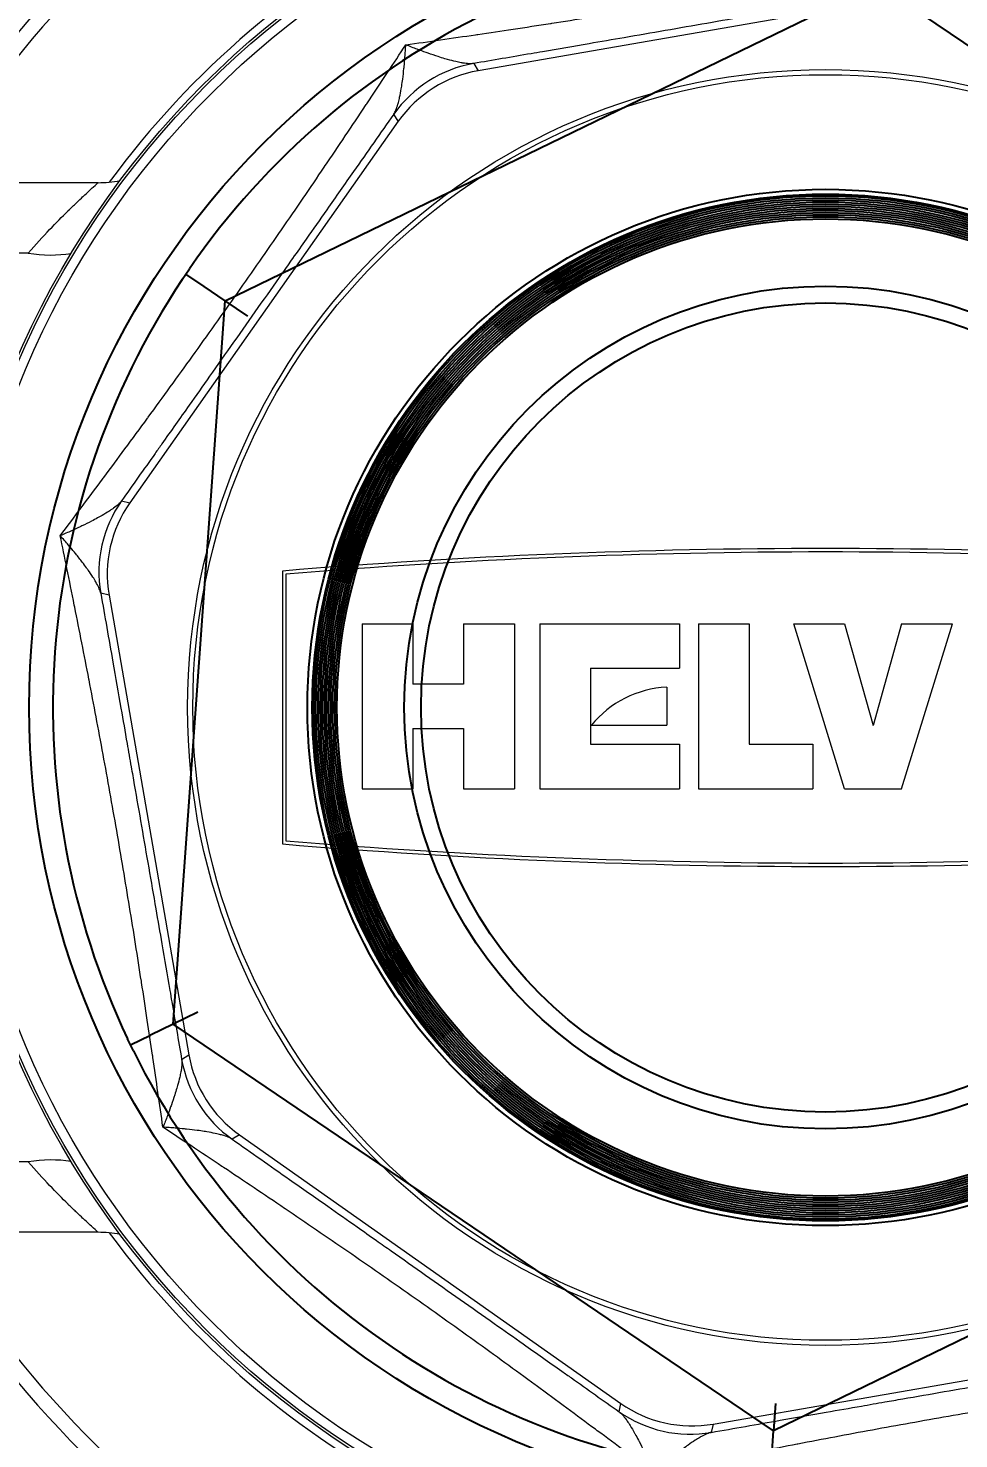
# Model space of a CAD drawing. Header units: millimetres. Extents: x 2.27 to 5, y 4.62 to 5.66.
# Drawn here: x 2.4197 to 2.4544, y 5.4416 to 5.4941 of the extents above; entities that cross this region are included whole.
import ezdxf

# ---------------------------------------------------------------- set-up
doc = ezdxf.new("R2010")
doc.units = ezdxf.units.MM
doc.linetypes.add('ACAD_ISO07W100', pattern=[3, 0, -3])
doc.styles.get("Standard").update_dxf_attribs({"font": 'arial.ttf'})
doc.dimstyles.new('cotas baños', dxfattribs={"dimtxt": 0.02, "dimasz": 0.015, "dimexe": 0.01, "dimexo": 0, "dimgap": 0.01, "dimtad": 1, "dimdsep": 46, "dimtxsty": 'Standard', "dimcen": 2.5, "dimadec": 0, "dimazin": 0, "dimtfac": 1, "dimtmove": 0, "dimatfit": 3, "dimfxl": 0, "dimarcsym": 0})

# ---------------------------------------------------------------- blocks, each defined once
blk = doc.blocks.new('SE2')
at = {"color": 7, "linetype": 'Continuous'}
for p, q in [((136.1988973862383, 384.5053722861193), (141.6866941298718, 387.168844719076)), ((141.6866941298718, 387.168844719076), (146.7372272909087, 383.7480095447622)), ((135.8366738331644, 384.6834348255296), (135.8677147754422, 384.7296894201741)), ((135.8677147754422, 384.7296894201741), (135.8991509748253, 384.7756762986455)), ((136.0223295365692, 384.6249655036157), (135.8677147754422, 384.7296894201741)), ((136.1988973862383, 384.5053722861193), (136.0223295365692, 384.6249655036158)), ((135.7616338036416, 378.4210646788487), (136.1988973862383, 384.5053722861193)), ((136.390105696981, 384.3758627681824), (136.1988973862383, 384.5053722861193)), ((135.9693964915781, 378.5219011743982), (135.7616338036416, 378.4210646788487)), ((135.7616338036416, 378.4210646788487), (135.5697791143348, 378.327949044292)), ((140.8121669646785, 375.000229504535), (135.7616338036416, 378.4210646788488)), ((135.401778161648, 378.246410691635), (135.3776704563425, 378.296628678135)), ((135.401778161648, 378.246410691635), (135.5697791143348, 378.3279490442918)), ((135.4263153445129, 378.1964011497428), (135.401778161648, 378.246410691635)), ((146.299963708312, 377.6637019374917), (140.8121669646785, 375.000229504535)), ((140.8287213418723, 375.2305755180213), (140.8121669646785, 375.0002295045349)), ((140.7968801250408, 374.7875206524817), (140.8121669646785, 375.0002295045349))]:
    blk.add_line(p, q, dxfattribs=at)
for radius in [6.700000000000001, 4.358578643762693, 4.317999999999999, 4.304141344301058, 4.286492131182779, 4.268842918064502, 4.251193704946223, 4.233544491827945, 4.215895278709668, 4.198246065591391, 4.180596852473112, 4.162947639354834, 4.145298426236556, 4.127649213118278, 4.110000000000001, 3.544314575050763, 3.402893218813453]:
    blk.add_circle((141.2494305472752, 381.0845371118053), radius, dxfattribs=at)
for radius, start, end in [(6.499999999999996, 86.38039139874722, 145.3983418027593), (6.499999999999996, 26.38039139874712, 85.39834180275933), (6.500000000000003, 146.380391398747, 205.3983418027594), (6.499999999999996, 206.3803913987471, 265.3983418027593), (6.499999999999997, 266.3803913987469, 325.3983418027597)]:
    blk.add_arc((141.2494305472752, 381.0845371118053), radius, start, end, dxfattribs=at)
blk = doc.blocks.new('110-32-planta')
at = {"linetype": 'Continuous', "lineweight": 5}
for p, q in [((7.77196655393034, 4.106579800340834), (7.754856518247252, 4.103609097085154)), ((7.754687340502066, 4.103876196566048), (7.754856518247252, 4.103609097085154)), ((7.751882361672259, 4.101725300450699), (7.751713183997233, 4.101992399820826)), ((7.751882361672259, 4.101725300450699), (7.741884343831388, 4.087526073775862)), ((7.740704891563446, 4.099441585726363), (7.716584357537947, 4.099441585726363)), ((7.738104418260412, 4.096824686733405), (7.716584357537968, 4.096824686733405)), ((7.741575849254921, 4.087595314897274), (7.741884343831388, 4.087526073775862)), ((7.747570203691772, 4.084989094452489), (7.747570203691772, 4.074828477000277)), ((7.747698203691767, 4.084871247264842), (7.747698203691767, 4.074946324187919)), ((7.741113342923497, 4.084090982118777), (7.740804848466383, 4.084160223213398)), ((7.741113342923497, 4.084090982118777), (7.744084046179175, 4.066980946435688)), ((7.750533895999467, 4.083028785881943), (7.752424357537925, 4.083028785881943)), ((7.750533895999467, 4.083028785881943), (7.750533895999467, 4.07688478588194)), ((7.752424357537925, 4.083028785881943), (7.752424357537925, 4.080783153881942)), ((7.754314819076384, 4.083028785881943), (7.756205280614849, 4.083028785881943)), ((7.754314819076384, 4.083028785881943), (7.754314819076384, 4.080783153881942)), ((7.756205280614849, 4.083028785881943), (7.756205280614849, 4.07688478588194)), ((7.757150511384075, 4.083028785881943), (7.762349280614848, 4.083028785881943)), ((7.757150511384075, 4.083028785881943), (7.757150511384075, 4.07688478588194)), ((7.762349280614848, 4.083028785881943), (7.762349280614848, 4.081374632035788)), ((7.76305820369177, 4.083028785881943), (7.764948665230235, 4.083028785881943)), ((7.76305820369177, 4.083028785881943), (7.76305820369177, 4.07688478588194)), ((7.764948665230235, 4.083028785881943), (7.764948665230235, 4.078538939728094)), ((7.766602819076389, 4.083028785881943), (7.768493280614848, 4.083028785881943)), ((7.768493280614848, 4.07688478588194), (7.766602819076389, 4.083028785881943)), ((7.768493280614848, 4.083028785881943), (7.769556665230232, 4.079236784964333)), ((7.770620049845617, 4.083028785881943), (7.769556665230232, 4.079236784964333)), ((7.770620049845617, 4.083028785881943), (7.772510511384076, 4.083028785881943)), ((7.770620049845617, 4.07688478588194), (7.772510511384076, 4.083028785881943)), ((7.75904097292254, 4.081374632035788), (7.75904097292254, 4.078538939728094)), ((7.75904097292254, 4.081374632035788), (7.762349280614848, 4.081374632035788)), ((7.754314819076384, 4.080783153881942), (7.752424357537925, 4.080783153881942)), ((7.761876665230233, 4.080665708958864), (7.761876665230233, 4.079247862805018)), ((7.752424357537925, 4.079130417881942), (7.752424357537925, 4.07688478588194)), ((7.752424357537925, 4.079130417881942), (7.754314819076384, 4.079130417881942)), ((7.754314819076384, 4.079130417881942), (7.754314819076384, 4.07688478588194)), ((7.759070017076204, 4.079247862805018), (7.761876665230233, 4.079247862805018)), ((7.75904097292254, 4.078538939728094), (7.762349280614848, 4.078538939728094)), ((7.762349280614848, 4.078538939728094), (7.762349280614848, 4.07688478588194)), ((7.764948665230235, 4.078538939728094), (7.76731174215331, 4.078538939728094)), ((7.76731174215331, 4.078538939728094), (7.76731174215331, 4.07688478588194)), ((7.750533895999467, 4.07688478588194), (7.752424357537925, 4.07688478588194)), ((7.754314819076384, 4.07688478588194), (7.756205280614849, 4.07688478588194)), ((7.757150511384075, 4.07688478588194), (7.762349280614848, 4.07688478588194)), ((7.76305820369177, 4.07688478588194), (7.76731174215331, 4.07688478588194)), ((7.768493280614848, 4.07688478588194), (7.770620049845617, 4.07688478588194)), ((7.743816946698273, 4.066811768690489), (7.744084046179175, 4.066980946435688)), ((7.745967842813628, 4.064006789860692), (7.745700743443493, 4.063837612185654)), ((7.745967842813628, 4.064006789860692), (7.760167069488468, 4.054008772019819)), ((7.738104418260412, 4.062992884719323), (7.716584357537968, 4.062992884719323)), ((7.740704884610501, 4.060375985726363), (7.716584357537947, 4.060375985726363)), ((7.763602161145557, 4.05323777111193), (7.780712196828644, 4.056208474367612)), ((7.760097828367043, 4.053700277443347), (7.760167069488468, 4.054008772019819)), ((7.763602161145557, 4.05323777111193), (7.76353292005092, 4.052929276654811))]:
    blk.add_line(p, q, dxfattribs=at)
for centre, radius in [((7.767784357537947, 4.07990878572637), 0.0327752423231971), ((7.767784357537947, 4.07990878572637), 0.0326809355198816), ((7.767784357537947, 4.07990878572637), 0.0323251940586343), ((7.767784357537947, 4.079908785726381), 0.0237439999999998), ((7.767784357537947, 4.079908785726381), 0.0235519999999997)]:
    blk.add_circle(centre, radius, dxfattribs=at)
for centre, radius, start, end in [((7.767784357537947, 4.079908785726274), 0.0391714225744384, 36.95980833401413, 150.0893255602447), ((7.767784357537947, 4.079908785726278), 0.0386114951278725, 37.58760779660308, 149.6101848602713), ((7.767784357537947, 4.079908785726285), 0.0330636140941714, 37.76640418553324, 143.7492386750297), ((7.767784357537933, 3.841381489023092), 0.2444448351648303, 85.25655845015214, 94.74344154983193), ((7.767784357537933, 3.841381489023092), 0.2443168351648286, 85.28418805855266, 94.71581194143143), ((7.762058714946398, 4.076818514202738), 0.0038514996547754, 92.70922219013364, 140.8942308231298), ((7.767784357537933, 4.318436082429673), 0.244444835164829, 265.256558450168, 274.7434415498478), ((7.767784357537933, 4.318436082429677), 0.2443168351648325, 265.2841880585686, 274.7158119414473), ((7.767784357537947, 4.079908785726274), 0.0391714225744384, 209.9106744397554, 323.0401916659858), ((7.767784357537947, 4.079908785726278), 0.0386114951278725, 210.3898151397287, 322.4123922033968), ((7.767784357537947, 4.079908785726285), 0.0330636140941715, 216.2505794375824, 322.2335958144669)]:
    blk.add_arc(centre, radius, start, end, dxfattribs=at)
for centre, major_axis, ratio, start_param, end_param in [((7.755474205976554, 4.099344173568066), (0.0038860708032718, 0.0024613926366913), 0.9999553905319396, 1.178112914050542, 1.963479636956193), ((7.755643586543997, 4.099076753869412), (-0.002461502444540999, 0.0038862441655845), 0.9999553905319526, 5.89050199741256, 6.67586861694659), ((7.738104418260384, 4.100953895858652), (0.0038894555429696, -0.0027578904219098), 0.8162446593269214, 5.237054430787981, 5.600948626443932), ((7.7453368713536, 4.084947088617727), (0.0010073995924794, 0.0044883344417581), 0.9999553905319382, 1.178112920960213, 1.963479636930202), ((7.745645735783789, 4.084877764483227), (-0.0044885346732736, 0.0010074445323893), 0.9999553905319526, 5.890501997412595, 6.675868616946253), ((7.748348969696252, 4.067598634164976), (-0.002461392636749, 0.0038860708032352), 0.9999553905319364, 1.178112914035683, 1.963479636941334), ((7.748616389394917, 4.067768014732429), (-0.0038862441655844, -0.002461502444541), 0.9999553905319528, 5.890501997412577, 6.675868616946597), ((7.738104418260384, 4.058863675594079), (-0.0038894555429705, -0.0027578904219087), 0.8162446593260932, 3.823829334325955, 4.187723529981786), ((7.762746054646591, 4.057461299542023), (-0.0044883344417342, 0.001007399592586), 0.9999553905319352, 1.178112920983981, 1.963479636953977), ((7.762815378781098, 4.057770163972221), (-0.0010074445323892, -0.0044885346732736), 0.9999553905319525, 5.890501997412567, 6.675868616946599)]:
    blk.add_ellipse(centre, major_axis=major_axis, ratio=ratio, start_param=start_param, end_param=end_param, dxfattribs=at)
for points, knots in [([(7.752162036342888, 4.104573458756817), (7.753017525254832, 4.1046951296655), (7.753882913283937, 4.104819909612409), (7.754760410489602, 4.104949026102662), (7.754788370537957, 4.104953140193611), (7.75481634285601, 4.104957258679355), (7.754844326752084, 4.104961381487946), (7.755277198653246, 4.105025155595281), (7.755713645896613, 4.105090101775819), (7.75615156223349, 4.105156017909589), (7.756616499325816, 4.105226001267116), (7.757083090099435, 4.105297077577496), (7.757551130821958, 4.105369330257069), (7.757565160741997, 4.105371496092789), (7.757579191964702, 4.105373662985964), (7.757593224500447, 4.105375830940829), (7.758510884751201, 4.105517604747149), (7.759434247375295, 4.10566399005745), (7.760364355577706, 4.10581598269584), (7.760834487601506, 4.105892808818335), (7.761306343671948, 4.105971067807974), (7.761780172184651, 4.106050874953541), (7.762254842621593, 4.106130823904777), (7.762731493453036, 4.106212326721863), (7.763209613390165, 4.106295350109153), (7.763684519774955, 4.106377815477461), (7.764160389608214, 4.106461698540866), (7.764632101152478, 4.106546071912227), (7.765103812696742, 4.106630445283588), (7.765572813019133, 4.106715541245968), (7.76603923575967, 4.10680129859072), (7.766972081240738, 4.106972813280233), (7.767894606764194, 4.107147032019891), (7.768808091013652, 4.107323257379202), (7.768818063252361, 4.107325181179586), (7.768828034412315, 4.107327105218634), (7.768838004497197, 4.107329029495884), (7.769741321365315, 4.107503374260193), (7.770635817625347, 4.107679669689108), (7.771522792647202, 4.107857181645929), (7.771547777269978, 4.107862181864838), (7.77157275614325, 4.107867183124678), (7.7715977294012, 4.107872185430107), (7.772055296873047, 4.107963839160384), (7.772510980406593, 4.108055843357949), (7.7729623820723, 4.108147569282984), (7.773370621743126, 4.108230524584854), (7.773775358651598, 4.108313252468761), (7.774178266074827, 4.108395992400108)], [1.48468354e-08, 1.48468354e-08, 1.48468354e-08, 1.48468354e-08, 0.1211400655708289, 0.1211400655708289, 0.1211400655708289, 0.1249999999999999, 0.1249999999999999, 0.1249999999999999, 0.1847078101699665, 0.1847078101699665, 0.1847078101699665, 0.2480997718563707, 0.2480997718563707, 0.2480997718563707, 0.2499999999999997, 0.2499999999999997, 0.2499999999999997, 0.374265768182241, 0.374265768182241, 0.374265768182241, 0.4370770808154461, 0.4370770808154461, 0.4370770808154461, 0.5, 0.5, 0.5, 0.5624999999999999, 0.5624999999999999, 0.5624999999999999, 0.6249999999999999, 0.6249999999999999, 0.6249999999999999, 0.7499999999999999, 0.7499999999999999, 0.7499999999999999, 0.7513645882112908, 0.7513645882112908, 0.7513645882112908, 0.8749999999999998, 0.8749999999999998, 0.8749999999999998, 0.8784826055401428, 0.8784826055401428, 0.8784826055401428, 0.9422919417421503, 0.9422919417421503, 0.9422919417421503, 0.999999975154046, 0.999999975154046, 0.999999975154046, 0.999999975154046]), ([(7.772035795024968, 4.106888294797958), (7.771186949890222, 4.106738682778846), (7.770332546463719, 4.106588391193898), (7.769472267727793, 4.106437397743651), (7.768902525850628, 4.106337398419948), (7.768330206334965, 4.106237091165183), (7.76775499176373, 4.106136428972291), (7.767319906782618, 4.106060289370685), (7.766883127545575, 4.105983940168318), (7.76644477797194, 4.105907406611109), (7.766155832656997, 4.105856958260925), (7.765866205059522, 4.105806429808239), (7.7655757744525, 4.105755801195343), (7.765354671805944, 4.10571725801142), (7.765133138351017, 4.105678662808607), (7.764911043848472, 4.10563999333813), (7.76439882550042, 4.105550809625508), (7.763883621783179, 4.105461230592979), (7.763369088290836, 4.105371894530585), (7.762851388626983, 4.105282008740523), (7.762335202494682, 4.1051925136627), (7.761821050401451, 4.105103495726876), (7.761308355812154, 4.105014730136602), (7.760797683477165, 4.104926438941536), (7.760288725373505, 4.104838564831887), (7.75985361210197, 4.104763440394226), (7.759419751825589, 4.104688620816187), (7.758987000944209, 4.10461407819092), (7.758407410821298, 4.104514242069956), (7.757830035668298, 4.104414941387037), (7.757254672727171, 4.104316133314974), (7.757112021172182, 4.104291635516943), (7.756969493318598, 4.104267168002007), (7.756827099414799, 4.10424273239111), (7.756467995752039, 4.104181108142174), (7.756109609257813, 4.104119663606073), (7.7557520570777, 4.104058416867971), (7.755395988138238, 4.103997424200902), (7.755040746047848, 4.103936627600027), (7.754687347763117, 4.103876197925981)], [0, 0, 0, 0, 0.1503962124823886, 0.1503962124823886, 0.1503962124823886, 0.2500000000000002, 0.2500000000000002, 0.2500000000000002, 0.3253390372526271, 0.3253390372526271, 0.3253390372526271, 0.3750000000000002, 0.3750000000000002, 0.3750000000000002, 0.4128065191087131, 0.4128065191087131, 0.4128065191087131, 0.5, 0.5, 0.5, 0.5877300242253427, 0.5877300242253427, 0.5877300242253427, 0.6752113538380048, 0.6752113538380048, 0.6752113538380048, 0.75, 0.75, 0.75, 0.8501656206524405, 0.8501656206524405, 0.8501656206524405, 0.875, 0.875, 0.875, 0.9376299044248668, 0.9376299044248668, 0.9376299044248668, 1, 1, 1, 1]), ([(7.739297150736526, 4.086302694042678), (7.73981598693674, 4.086993581865005), (7.740339606188584, 4.087693643470888), (7.740868694641036, 4.088405297063161), (7.740885703640088, 4.088428175119228), (7.740902718279543, 4.088451065131842), (7.740919738132787, 4.088473966578498), (7.741180535413632, 4.088824888230405), (7.741443024018168, 4.089179153001822), (7.741705935424348, 4.089535236114699), (7.741985264804804, 4.089913555476176), (7.742265070429156, 4.090293925938314), (7.742544997579813, 4.090676058101273), (7.742553650985386, 4.090687870976804), (7.742562304506471, 4.090699685535728), (7.742570958147937, 4.090711501789531), (7.743119443495579, 4.091460439921672), (7.743668652301843, 4.092216598750084), (7.744218608155398, 4.092981404684919), (7.744496732063923, 4.093368182668058), (7.744775047516703, 4.093757172881261), (7.745053579830802, 4.094148534264376), (7.745333009314116, 4.094541156245877), (7.745612657348693, 4.094936165186165), (7.745892332233289, 4.095333383259116), (7.74616975696587, 4.095727405474683), (7.746447143789723, 4.096123516072914), (7.746721148616991, 4.096516900123624), (7.74699515344426, 4.096910284174338), (7.747266687387793, 4.09730220119005), (7.747535892670661, 4.097692705672788), (7.748074303236399, 4.098473714638267), (7.748603350853045, 4.099249108997337), (7.749124456015941, 4.100019349276241), (7.749129725027046, 4.100027137348348), (7.749134993227904, 4.100034924892423), (7.749140260619668, 4.100042711908514), (7.749655938237537, 4.100805060731477), (7.75016386544491, 4.101562351866408), (7.750665508215718, 4.102315018243941), (7.750679216341531, 4.102335585958652), (7.750692920396986, 4.102356151225901), (7.750706620479995, 4.102376714156118), (7.750965360521803, 4.10276506606759), (7.751222684507389, 4.103152584412531), (7.75147723432812, 4.103536967769404), (7.751707473539021, 4.103884640851692), (7.751935442936591, 4.104229749312985), (7.752162036595223, 4.104573458811553)], [1.52885703e-08, 1.52885703e-08, 1.52885703e-08, 1.52885703e-08, 0.1211066937485885, 0.1211066937485885, 0.1211066937485885, 0.1250000000000001, 0.1250000000000001, 0.1250000000000001, 0.184657605116349, 0.184657605116349, 0.184657605116349, 0.2480406363769738, 0.2480406363769738, 0.2480406363769738, 0.2500000000000003, 0.2500000000000003, 0.2500000000000003, 0.3741884404879948, 0.3741884404879948, 0.3741884404879948, 0.4369930715102337, 0.4369930715102337, 0.4369930715102337, 0.5000000000000006, 0.5000000000000006, 0.5000000000000006, 0.5625000000000006, 0.5625000000000006, 0.5625000000000006, 0.6250000000000004, 0.6250000000000004, 0.6250000000000004, 0.7500000000000002, 0.7500000000000002, 0.7500000000000002, 0.7512639030183764, 0.7512639030183764, 0.7512639030183764, 0.8750000000000001, 0.8750000000000001, 0.8750000000000001, 0.8783812706637686, 0.8783812706637686, 0.8783812706637686, 0.9422400160609068, 0.9422400160609068, 0.9422400160609068, 0.9999999748264572, 0.9999999748264572, 0.9999999748264572, 0.9999999748264572]), ([(7.751713183997233, 4.101992399820826), (7.751741762916999, 4.102035184046858), (7.751768394835699, 4.102087921831486), (7.751793097080608, 4.102147660212677), (7.751819320580537, 4.102211077502921), (7.75184338848549, 4.102282412515659), (7.751865865648207, 4.102359959066987), (7.751871985167383, 4.102381071500702), (7.751877985947693, 4.102402650576063), (7.751883878370982, 4.102424687873003), (7.751900717891827, 4.102487666634505), (7.751916624133315, 4.102554192230037), (7.751931760085468, 4.102623837124703), (7.751953167144833, 4.102722337197885), (7.751973032634082, 4.102827060451158), (7.751991583588484, 4.102937143785457), (7.751997243940586, 4.102970732916177), (7.75200278156727, 4.103004823679235), (7.75200819483367, 4.103039340861248), (7.75202124254271, 4.103122538345703), (7.75203360243455, 4.103208411157446), (7.752045238235383, 4.10329605503157), (7.752062171709433, 4.103423602356301), (7.75207757663319, 4.103554912906819), (7.75209168070809, 4.103690241445502), (7.752094401129148, 4.103716343873937), (7.752097072992483, 4.10374259637761), (7.752099696364226, 4.103768996091886), (7.752111040814063, 4.103883158423339), (7.752121365972358, 4.103998845933027), (7.752130780832884, 4.104116647372768), (7.752136680648376, 4.10419046755921), (7.752142221775207, 4.104265126501221), (7.752147442318794, 4.104341374113705), (7.752152668504804, 4.104417704135492), (7.752157573677549, 4.10449562941422), (7.752162036573366, 4.104573458313012)], [0, 0, 0, 0, 0.1063555931673282, 0.1063555931673282, 0.1063555931673282, 0.2192609546244836, 0.2192609546244836, 0.2192609546244836, 0.25, 0.25, 0.25, 0.3378468449458883, 0.3378468449458883, 0.3378468449458883, 0.4620902758161986, 0.4620902758161986, 0.4620902758161986, 0.5, 0.5, 0.5, 0.5913745996837045, 0.5913745996837045, 0.5913745996837045, 0.7243512150482414, 0.7243512150482414, 0.7243512150482414, 0.75, 0.75, 0.75, 0.8609150295610247, 0.8609150295610247, 0.8609150295610247, 0.9304198520768344, 0.9304198520768344, 0.9304198520768344, 0.999999796208386, 0.999999796208386, 0.999999796208386, 0.999999796208386]), ([(7.754687336288718, 4.103876195819598), (7.75463644328105, 4.103868643374241), (7.754577384096797, 4.103867104622272), (7.754512820815044, 4.103870302006541), (7.7544442795662, 4.10387369639271), (7.754369501308878, 4.103882423380909), (7.754289787166939, 4.103895243132913), (7.754268084595913, 4.103898733374062), (7.754246010889523, 4.103902530391813), (7.754223569223293, 4.103906621201694), (7.754159434844693, 4.103918312024783), (7.754092492704303, 4.103932362406248), (7.754023059670438, 4.103948442275935), (7.753924859235938, 4.10397118433547), (7.753821691377438, 4.10399797967857), (7.753714239376428, 4.104028254187287), (7.753681453130162, 4.104037491683929), (7.753648265817929, 4.104047054515198), (7.753614746137187, 4.104056912015394), (7.753533952950868, 4.104080671753926), (7.753451035010384, 4.104106196680366), (7.753366825344067, 4.104133133135796), (7.753244275790401, 4.104172333511893), (7.753118977239247, 4.104214524096527), (7.752990602053366, 4.104259607906939), (7.752965840800974, 4.104268303758871), (7.752940964620832, 4.10427710764803), (7.752915976074532, 4.10428601829037), (7.752807916166155, 4.104324551271986), (7.752698912989508, 4.104364657584071), (7.752588387686579, 4.104406490301059), (7.752519127085988, 4.104432704742698), (7.752449261476692, 4.104459601923625), (7.752378096591968, 4.104487467882666), (7.752306854763452, 4.104515363970498), (7.75223430788759, 4.104544232040828), (7.752162037162419, 4.10457345877451)], [2.9838029257e-06, 2.9838029257e-06, 2.9838029257e-06, 2.9838029257e-06, 0.1063555931712155, 0.1063555931712155, 0.1063555931712155, 0.2192609546258009, 0.2192609546258009, 0.2192609546258009, 0.25, 0.25, 0.25, 0.3378468449472411, 0.3378468449472411, 0.3378468449472411, 0.4620902758178302, 0.4620902758178302, 0.4620902758178302, 0.5, 0.5, 0.5, 0.5913745996855492, 0.5913745996855492, 0.5913745996855492, 0.7243512150507017, 0.7243512150507017, 0.7243512150507017, 0.75, 0.75, 0.75, 0.8609150295858979, 0.8609150295858979, 0.8609150295858979, 0.9304198521077738, 0.9304198521077738, 0.9304198521077738, 0.999999823544928, 0.999999823544928, 0.999999823544928, 0.999999823544928]), ([(7.751713183997182, 4.101992399820865), (7.751218767580056, 4.101286406930331), (7.750720952348032, 4.100576075713334), (7.750219213306585, 4.099860715401195), (7.749887503493376, 4.099387776251731), (7.749554078801843, 4.09891263918568), (7.749218907854946, 4.098435274508712), (7.748964844931827, 4.098073427318958), (7.748709699618764, 4.097710187744236), (7.74845354935121, 4.097345672371872), (7.748285167524308, 4.097106056130523), (7.748116351454186, 4.096865888608252), (7.747947024537154, 4.096625062552202), (7.747817644979079, 4.096441051827568), (7.747687980955518, 4.096256676242521), (7.747557964650318, 4.096071840145061), (7.747258964975593, 4.095646770897527), (7.74695810174937, 4.095219265405035), (7.746657770332027, 4.094792731467382), (7.746355065838926, 4.0943628272618), (7.746053219911246, 4.093934361571973), (7.745752389175081, 4.093507550229237), (7.745452710531026, 4.093082373446818), (7.745154039239188, 4.092658838254333), (7.744856280320184, 4.092236803276691), (7.744601910973401, 4.091876267438017), (7.744348207517559, 4.091516826517814), (7.744095093940373, 4.091158367518293), (7.743755631387423, 4.0906776212523), (7.743417342928032, 4.09019880108779), (7.743080091566305, 4.089721699551009), (7.742996685707567, 4.089603707252393), (7.742913343284656, 4.089485820075974), (7.742830073696076, 4.08936805107568), (7.74261950568448, 4.089070242660344), (7.742409284321659, 4.088773021417161), (7.742199550499265, 4.088476583137801), (7.741990978138225, 4.088181786470673), (7.741782887656639, 4.087887763731246), (7.741575853147673, 4.08759532058422)], [0, 0, 0, 0, 0.1505008491662906, 0.1505008491662906, 0.1505008491662906, 0.25, 0.25, 0.25, 0.3254213494398959, 0.3254213494398959, 0.3254213494398959, 0.3749999999999999, 0.3749999999999999, 0.3749999999999999, 0.4128821277301073, 0.4128821277301073, 0.4128821277301073, 0.4999999999999999, 0.4999999999999999, 0.4999999999999999, 0.5878062361853523, 0.5878062361853523, 0.5878062361853523, 0.6752762006390016, 0.6752762006390016, 0.6752762006390016, 0.7499999999999999, 0.7499999999999999, 0.7499999999999999, 0.8502156106318095, 0.8502156106318095, 0.8502156106318095, 0.8749999999999998, 0.8749999999999998, 0.8749999999999998, 0.9376735363664186, 0.9376735363664186, 0.9376735363664186, 1, 1, 1, 1]), ([(7.738104418260384, 4.096824686733405), (7.738383863434002, 4.097141462791181), (7.738651501994702, 4.097431513553519), (7.738902840318707, 4.097695187058576), (7.739144802469034, 4.097949024226138), (7.739371666365727, 4.0981784183891), (7.739578208259715, 4.098382171889213), (7.739584870582199, 4.098388744267822), (7.739591511335318, 4.098395289495133), (7.739598130370211, 4.098401807565703), (7.739703469047142, 4.098505539445184), (7.739803313549187, 4.098602400122715), (7.739897103240472, 4.09869235482385), (7.739983662588322, 4.098775374824871), (7.740065067393466, 4.098852514410125), (7.740139939572678, 4.098922857947197), (7.740145786664356, 4.098928351377661), (7.740151592904652, 4.098933802300571), (7.740157357645437, 4.098939210289493), (7.740236569296997, 4.099013519915911), (7.740307951258828, 4.09907972830771), (7.740370975811089, 4.099137775797984), (7.740429735027959, 4.099191894787281), (7.74048122928621, 4.099238919469363), (7.740525089357929, 4.099278803187821), (7.740528067413329, 4.099281511252769), (7.740531010140088, 4.099284186256339), (7.740533917413793, 4.099286828179841), (7.740623095818123, 4.099367867169021), (7.740678958598671, 4.099417813650941), (7.74069808715317, 4.099434954865171), (7.740698423296656, 4.099435256085396), (7.740698748097074, 4.099435547128098), (7.740699061540952, 4.099435827989462), (7.740703345820463, 4.099439666917863), (7.74070550468506, 4.099441600381986), (7.74070551200473, 4.099441604135822)], [0, 0, 0, 0, 0.1273758779318147, 0.1273758779318147, 0.1273758779318147, 0.2499999999999995, 0.2499999999999995, 0.2499999999999995, 0.2539554272996715, 0.2539554272996715, 0.2539554272996715, 0.316904102600338, 0.316904102600338, 0.316904102600338, 0.3749999999999996, 0.3749999999999996, 0.3749999999999996, 0.3795369594139794, 0.3795369594139794, 0.3795369594139794, 0.441878018911931, 0.441878018911931, 0.441878018911931, 0.5, 0.5, 0.5, 0.5039464249027928, 0.5039464249027928, 0.5039464249027928, 0.6250000000000001, 0.6250000000000001, 0.6250000000000001, 0.6271272580108495, 0.6271272580108495, 0.6271272580108495, 0.6562034934358391, 0.6562034934358391, 0.6562034934358391, 0.6562034934358391]), ([(7.74157584696794, 4.087595311625477), (7.741545199910077, 4.087553983524482), (7.741504524056082, 4.087511131986449), (7.74145660989663, 4.087467739714799), (7.741405744063385, 4.08742167433289), (7.741346700182241, 4.087374971854011), (7.741281273251778, 4.087327673659774), (7.741263453768745, 4.087314791665107), (7.74124515466255, 4.08730186416675), (7.741226387534126, 4.087288884304741), (7.741172784269984, 4.087251810813459), (7.741115526995231, 4.0872144189955), (7.741055079160068, 4.087176703546834), (7.74096957358035, 4.0871233537239), (7.740877698071648, 4.087069362100216), (7.740780330712723, 4.087014799282815), (7.740750595388576, 4.086998136172303), (7.740720345414246, 4.086981419277197), (7.740689652150373, 4.086964676052357), (7.740615745908954, 4.086924360078715), (7.740539082769295, 4.086883785480544), (7.740460505640947, 4.086843294144532), (7.740346121349773, 4.086784351130632), (7.740227671323423, 4.086725575707234), (7.740105004192826, 4.08666667304606), (7.740081337062576, 4.086655308494307), (7.740057512336719, 4.086643939157231), (7.740033532726513, 4.086632565932511), (7.739929876203909, 4.086583402959672), (7.739824439594144, 4.086534685268632), (7.739716705097697, 4.086486111701209), (7.739649190158138, 4.086455671669682), (7.739580764269284, 4.086425286493216), (7.739510738185862, 4.086394669177142), (7.739440635999862, 4.086364018586937), (7.739368927296268, 4.086333134057127), (7.739297151299347, 4.086302694621128)], [2.7834319605e-06, 2.7834319605e-06, 2.7834319605e-06, 2.7834319605e-06, 0.106351157610548, 0.106351157610548, 0.106351157610548, 0.2192509502598134, 0.2192509502598134, 0.2192509502598134, 0.25, 0.25, 0.25, 0.3378264057484473, 0.3378264057484473, 0.3378264057484473, 0.4620599323527287, 0.4620599323527287, 0.4620599323527287, 0.5, 0.5, 0.5, 0.591355804015147, 0.591355804015147, 0.591355804015147, 0.7243419426956801, 0.7243419426956801, 0.7243419426956801, 0.75, 0.75, 0.75, 0.8609119361929746, 0.8609119361929746, 0.8609119361929746, 0.9304181103053044, 0.9304181103053044, 0.9304181103053044, 0.9999998219753252, 0.9999998219753252, 0.9999998219753252, 0.9999998219753252]), ([(7.743119684507498, 4.06428646453131), (7.742998013598814, 4.065141953443259), (7.742873233651906, 4.066007341472363), (7.742744117161656, 4.066884838678031), (7.742740003070708, 4.066912798726381), (7.742735884584959, 4.066940771044432), (7.742731761776375, 4.066968754940511), (7.742667987669037, 4.067401626841668), (7.7426030414885, 4.067838074085035), (7.742537125354729, 4.068275990421913), (7.742467141997203, 4.068740927514237), (7.742396065686817, 4.069207518287861), (7.742323813007253, 4.069675559010384), (7.742321647171528, 4.069689588930419), (7.742319480278353, 4.069703620153124), (7.742317312323487, 4.069717652688876), (7.742175538517173, 4.070635312939629), (7.742029153206871, 4.071558675563721), (7.741877160568478, 4.072488783766136), (7.741800334445982, 4.072958915789932), (7.741722075456344, 4.073430771860369), (7.741642268310777, 4.073904600373076), (7.741562319359544, 4.074379270810017), (7.741480816542456, 4.074855921641464), (7.741397793155165, 4.075334041578589), (7.741315327786856, 4.075808947963381), (7.741231444723453, 4.07628481779664), (7.741147071352095, 4.076756529340904), (7.74106269798073, 4.077228240885169), (7.740977602018354, 4.077697241207558), (7.740891844673598, 4.078163663948092), (7.740720329984084, 4.079096509429164), (7.740546111244428, 4.08001903495262), (7.740369885885115, 4.080932519202078), (7.740367962084732, 4.080942491440783), (7.740366038045684, 4.080952462600742), (7.740364113768437, 4.08096243268562), (7.740189769004125, 4.081865749553746), (7.74001347357521, 4.082760245813772), (7.739835961618389, 4.083647220835629), (7.739830961399477, 4.083672205458402), (7.73982596013964, 4.083697184331676), (7.73982095783421, 4.083722157589627), (7.739729304103938, 4.084179725061471), (7.739637299906371, 4.084635408595016), (7.739545573981338, 4.085086810260721), (7.739462618679467, 4.085495049931549), (7.739379890795554, 4.08589978684002), (7.739297150864211, 4.086302694263249)], [1.484685e-08, 1.484685e-08, 1.484685e-08, 1.484685e-08, 0.1211400655708195, 0.1211400655708195, 0.1211400655708195, 0.1250000000000001, 0.1250000000000001, 0.1250000000000001, 0.1847078101699761, 0.1847078101699761, 0.1847078101699761, 0.2480997718563536, 0.2480997718563536, 0.2480997718563536, 0.2500000000000003, 0.2500000000000003, 0.2500000000000003, 0.3742657681822187, 0.3742657681822187, 0.3742657681822187, 0.4370770808154171, 0.4370770808154171, 0.4370770808154171, 0.5000000000000004, 0.5000000000000004, 0.5000000000000004, 0.5625000000000004, 0.5625000000000004, 0.5625000000000004, 0.6250000000000002, 0.6250000000000002, 0.6250000000000002, 0.7500000000000001, 0.7500000000000001, 0.7500000000000001, 0.7513645882112403, 0.7513645882112403, 0.7513645882112403, 0.8750000000000001, 0.8750000000000001, 0.8750000000000001, 0.8784826055400841, 0.8784826055400841, 0.8784826055400841, 0.9422919417421411, 0.9422919417421411, 0.9422919417421411, 0.9999999751540252, 0.9999999751540252, 0.9999999751540252, 0.9999999751540252]), ([(7.740804848466383, 4.084160223213402), (7.740794803590753, 4.084210685618856), (7.740776342472018, 4.08426681166102), (7.740751568121432, 4.084326520171337), (7.740725268275646, 4.084389905268274), (7.740691847110454, 4.084457361381055), (7.740652909759582, 4.084528083973728), (7.740642304899197, 4.084547345767476), (7.740631285868801, 4.084566853675379), (7.740619866088294, 4.084586608941517), (7.740587248551015, 4.084643034555771), (7.740551463545259, 4.084701309566931), (7.740512932332975, 4.084761240706782), (7.740458428583842, 4.084846015402888), (7.74039844020622, 4.084934092636483), (7.740333730876733, 4.085025033311122), (7.740313969090969, 4.08505280596994), (7.740293765007031, 4.085080847198896), (7.740273171407209, 4.085109101679453), (7.740223584124258, 4.085177135579982), (7.740171614917728, 4.085246581505493), (7.740117879732451, 4.08531677013174), (7.740039657720415, 4.0854189433268), (7.739957688343643, 4.085522702569321), (7.73987196075263, 4.085628379097276), (7.739855420657058, 4.085648768097489), (7.739838740127858, 4.08566922877522), (7.739821921232553, 4.085689759160192), (7.739749218290952, 4.085778505736769), (7.739674715712672, 4.085867610494947), (7.739598074071687, 4.085957566995833), (7.739550044369693, 4.086013940840061), (7.739501167655155, 4.086070654401002), (7.73945094344868, 4.086128261705059), (7.73940066467805, 4.086185931594353), (7.739349033469224, 4.086244499555703), (7.739297151203224, 4.086302693877371)], [0, 0, 0, 0, 0.1063511576089856, 0.1063511576089856, 0.1063511576089856, 0.2192509502587657, 0.2192509502587657, 0.2192509502587657, 0.25, 0.25, 0.25, 0.3378264057471166, 0.3378264057471166, 0.3378264057471166, 0.4620599323510861, 0.4620599323510861, 0.4620599323510861, 0.5, 0.5, 0.5, 0.5913558040133744, 0.5913558040133744, 0.5913558040133744, 0.7243419426933606, 0.7243419426933606, 0.7243419426933606, 0.75, 0.75, 0.75, 0.8609119361694272, 0.8609119361694272, 0.8609119361694272, 0.9304181102760178, 0.9304181102760178, 0.9304181102760178, 0.9999997966865541, 0.9999997966865541, 0.9999997966865541, 0.9999997966865541]), ([(7.740804848466361, 4.084160223213398), (7.740954460485475, 4.083311378078651), (7.74110475207042, 4.082456974652142), (7.741255745520668, 4.081596695916218), (7.741355744844369, 4.08102695403905), (7.741456052099137, 4.080454634523391), (7.74155671429203, 4.079879419952154), (7.741632853893634, 4.079444334971039), (7.741709203096, 4.079007555734002), (7.741785736653212, 4.078569206160366), (7.741836185003392, 4.078280260845421), (7.741886713456083, 4.077990633247946), (7.741937342068979, 4.077700202640926), (7.741975885252898, 4.077479099994366), (7.742014480455714, 4.07725756653944), (7.742053149926193, 4.077035472036897), (7.74214233363881, 4.076523253688844), (7.742231912671343, 4.076008049971601), (7.742321248733737, 4.075493516479262), (7.742411134523798, 4.074975816815406), (7.742500629601621, 4.074459630683108), (7.742589647537442, 4.073945478589877), (7.742678413127719, 4.073432784000583), (7.742766704322783, 4.072922111665594), (7.742854578432435, 4.072413153561932), (7.742929702870092, 4.071978040290396), (7.743004522448131, 4.071544180014015), (7.743079065073402, 4.071111429132635), (7.743178901194363, 4.070531839009728), (7.743278201877282, 4.069954463856728), (7.743377009949348, 4.069379100915596), (7.743401507747379, 4.069236449360609), (7.743425975262313, 4.069093921507025), (7.743450410873207, 4.068951527603221), (7.743512035122143, 4.068592423940462), (7.743573479658245, 4.068234037446238), (7.743634726396352, 4.067876485266122), (7.743695719063417, 4.067520416326666), (7.743756515664294, 4.067165174236268), (7.743816945338337, 4.066811775951543)], [0, 0, 0, 0, 0.1503962124824457, 0.1503962124824457, 0.1503962124824457, 0.25, 0.25, 0.25, 0.3253390372526776, 0.3253390372526776, 0.3253390372526776, 0.3749999999999999, 0.3749999999999999, 0.3749999999999999, 0.4128065191087572, 0.4128065191087572, 0.4128065191087572, 0.4999999999999999, 0.4999999999999999, 0.4999999999999999, 0.5877300242253803, 0.5877300242253803, 0.5877300242253803, 0.675211353838037, 0.675211353838037, 0.675211353838037, 0.7499999999999999, 0.7499999999999999, 0.7499999999999999, 0.8501656206524653, 0.8501656206524653, 0.8501656206524653, 0.8749999999999998, 0.8749999999999998, 0.8749999999999998, 0.9376299044248612, 0.9376299044248612, 0.9376299044248612, 1, 1, 1, 1]), ([(7.743816947444721, 4.066811764477141), (7.74382449989008, 4.066760871469471), (7.743826038642047, 4.066701812285223), (7.743822841257781, 4.066637249003462), (7.743819446871611, 4.066568707754623), (7.743810719883412, 4.066493929497301), (7.743797900131403, 4.066414215355361), (7.743794409890256, 4.066392512784336), (7.743790612872507, 4.066370439077946), (7.74378652206262, 4.066347997411714), (7.743774831239534, 4.06628386303312), (7.743760780858076, 4.066216920892728), (7.743744700988387, 4.066147487858863), (7.743721958928852, 4.066049287424367), (7.743695163585747, 4.065946119565869), (7.743664889077031, 4.065838667564853), (7.74365565158039, 4.065805881318588), (7.743646088749123, 4.065772694006355), (7.743636231248928, 4.065739174325614), (7.743612471510395, 4.065658381139293), (7.743586946583951, 4.065575463198811), (7.743560010128517, 4.065491253532492), (7.743520809752425, 4.065368703978823), (7.743478619167795, 4.065243405427668), (7.743433535357382, 4.065115030241791), (7.743424839505442, 4.065090268989397), (7.74341603561629, 4.065065392809255), (7.743407124973947, 4.065040404262962), (7.743368591992336, 4.064932344354581), (7.743328485680252, 4.06482334117793), (7.743286652963262, 4.064712815875004), (7.743260438521623, 4.064643555274409), (7.743233541340692, 4.064573689665113), (7.743205675381652, 4.064502524780386), (7.743177779293822, 4.064431282951877), (7.743148911223493, 4.064358736076016), (7.743119684489812, 4.064286465350846)], [2.9838029122e-06, 2.9838029122e-06, 2.9838029122e-06, 2.9838029122e-06, 0.1063555931711868, 0.1063555931711868, 0.1063555931711868, 0.2192609546257924, 0.2192609546257924, 0.2192609546257924, 0.25, 0.25, 0.25, 0.3378468449472294, 0.3378468449472294, 0.3378468449472294, 0.4620902758178158, 0.4620902758178158, 0.4620902758178158, 0.5, 0.5, 0.5, 0.5913745996855373, 0.5913745996855373, 0.5913745996855373, 0.7243512150506713, 0.7243512150506713, 0.7243512150506713, 0.75, 0.75, 0.75, 0.8609150295850657, 0.8609150295850657, 0.8609150295850657, 0.9304198521067328, 0.9304198521067328, 0.9304198521067328, 0.9999998235448704, 0.9999998235448704, 0.9999998235448704, 0.9999998235448704]), ([(7.761390449221642, 4.051421578924948), (7.760699561399321, 4.051940415125166), (7.759999499793429, 4.05246403437701), (7.759287846201153, 4.052993122829458), (7.759264968145089, 4.053010131828514), (7.75924207813248, 4.053027146467972), (7.759219176685824, 4.053044166321214), (7.75886825503391, 4.053304963602059), (7.7585139902625, 4.053567452206596), (7.758157907149623, 4.053830363612775), (7.757779587788143, 4.054109692993229), (7.757399217326003, 4.054389498617577), (7.757017085163048, 4.054669425768238), (7.757005272287514, 4.054678079173812), (7.75699345772859, 4.054686732694896), (7.756981641474787, 4.054695386336359), (7.756232703342648, 4.055243871684008), (7.755476544514231, 4.055793080490268), (7.754711738579402, 4.056343036343828), (7.754324960596263, 4.056621160252348), (7.753935970383061, 4.056899475705129), (7.753544608999945, 4.057178008019224), (7.753151987018441, 4.057457437502538), (7.752756978078152, 4.057737085537123), (7.752359760005205, 4.058016760421711), (7.751965737789639, 4.058294185154291), (7.751569627191408, 4.058571571978148), (7.751176243140698, 4.058845576805417), (7.750782859089981, 4.059119581632685), (7.750390942074268, 4.059391115576222), (7.750000437591531, 4.059660320859091), (7.749219428626055, 4.060198731424826), (7.74844403426698, 4.060727779041467), (7.747673793988078, 4.061248884204363), (7.747666005915966, 4.061254153215469), (7.747658218371897, 4.06125942141633), (7.747650431355808, 4.06126468880809), (7.746888082532841, 4.061780366425963), (7.746130791397909, 4.062288293633332), (7.745378125020371, 4.062789936404143), (7.745357557305666, 4.062803644529957), (7.745336992038418, 4.062817348585411), (7.7453164291082, 4.062831048668421), (7.744928077196732, 4.063089788710225), (7.744540558851787, 4.063347112695812), (7.744156175494914, 4.063601662516546), (7.743808502412626, 4.063831901727446), (7.743463393951338, 4.064059871125021), (7.743119684452764, 4.064286464783652)], [1.52883621e-08, 1.52883621e-08, 1.52883621e-08, 1.52883621e-08, 0.1211066937485907, 0.1211066937485907, 0.1211066937485907, 0.125, 0.125, 0.125, 0.1846576051163235, 0.1846576051163235, 0.1846576051163235, 0.2480406363769735, 0.2480406363769735, 0.2480406363769735, 0.2500000000000001, 0.2500000000000001, 0.2500000000000001, 0.3741884404879914, 0.3741884404879914, 0.3741884404879914, 0.4369930715102337, 0.4369930715102337, 0.4369930715102337, 0.5000000000000001, 0.5000000000000001, 0.5000000000000001, 0.5625, 0.5625, 0.5625, 0.6249999999999997, 0.6249999999999997, 0.6249999999999997, 0.7499999999999997, 0.7499999999999997, 0.7499999999999997, 0.7512639030183803, 0.7512639030183803, 0.7512639030183803, 0.8749999999999998, 0.8749999999999998, 0.8749999999999998, 0.8783812706637725, 0.8783812706637725, 0.8783812706637725, 0.942240016060842, 0.942240016060842, 0.942240016060842, 0.9999999748264768, 0.9999999748264768, 0.9999999748264768, 0.9999999748264768]), ([(7.745700743443493, 4.063837612185654), (7.745657959217424, 4.063866191105451), (7.745605221432526, 4.063892823024382), (7.745545483051252, 4.063917525269328), (7.745482065761031, 4.063943748769254), (7.74541073074851, 4.063967816674026), (7.745333184197293, 4.06399029383667), (7.745312071763599, 4.06399641335583), (7.745290492688247, 4.064002414136123), (7.745268455391318, 4.064008306559411), (7.745205476629812, 4.064025146080258), (7.745138951034269, 4.064041052321752), (7.745069306139598, 4.064056188273905), (7.744970806066419, 4.064077595333273), (7.744866082813152, 4.064097460822512), (7.744755999478861, 4.064116011776913), (7.744722410348138, 4.064121672129012), (7.74468831958508, 4.064127209755692), (7.744653802403071, 4.064132623022096), (7.744570604918613, 4.064145670731132), (7.744484732106869, 4.064158030622973), (7.744397088232751, 4.064169666423811), (7.744269540908014, 4.064186599897855), (7.744138230357499, 4.064202004821617), (7.744002901818818, 4.06421610889652), (7.743976799390381, 4.064218829317571), (7.743950546886707, 4.064221501180906), (7.743924147172427, 4.064224124552648), (7.743809984840978, 4.06423546900249), (7.743694297331295, 4.064245794160779), (7.743576495891559, 4.064255209021293), (7.743502675705122, 4.064261108836781), (7.743428016763117, 4.064266649963598), (7.743351769150635, 4.064271870507183), (7.743275439128843, 4.064277096693196), (7.743197513850106, 4.064282001865947), (7.743119684951309, 4.064286464761792)], [0, 0, 0, 0, 0.1063555932690382, 0.1063555932690382, 0.1063555932690382, 0.2192609546361756, 0.2192609546361756, 0.2192609546361756, 0.25, 0.25, 0.25, 0.3378468449488269, 0.3378468449488269, 0.3378468449488269, 0.4620902758159815, 0.4620902758159815, 0.4620902758159815, 0.5, 0.5, 0.5, 0.5913745996829373, 0.5913745996829373, 0.5913745996829373, 0.7243512150471049, 0.7243512150471049, 0.7243512150471049, 0.75, 0.75, 0.75, 0.8609150295561201, 0.8609150295561201, 0.8609150295561201, 0.9304198520710341, 0.9304198520710341, 0.9304198520710341, 0.9999997962084668, 0.9999997962084668, 0.9999997962084668, 0.9999997962084668]), ([(7.745700743443457, 4.063837612185603), (7.746406736333988, 4.063343195768485), (7.747117067550987, 4.062845380536462), (7.747832427863123, 4.062343641495008), (7.748305367012591, 4.062011931681801), (7.748780504078637, 4.061678506990268), (7.749257868755606, 4.061343336043368), (7.749619715945363, 4.061089273120252), (7.749982955520082, 4.060834127807193), (7.75034747089245, 4.060577977539636), (7.750587087133794, 4.060409595712737), (7.750827254656067, 4.060240779642612), (7.751068080712116, 4.06007145272558), (7.751252091436754, 4.059942073167508), (7.751436467021798, 4.059812409143944), (7.751621303119258, 4.059682392838745), (7.752046372366791, 4.059383393164018), (7.752473877859288, 4.059082529937793), (7.752900411796937, 4.05878219852045), (7.753330316002518, 4.058479494027356), (7.753758781692348, 4.058177648099671), (7.754185593035082, 4.057876817363503), (7.754610769817503, 4.057577138719451), (7.755034305009985, 4.057278467427614), (7.755456339987631, 4.056980708508614), (7.755816875826305, 4.056726339161826), (7.756176316746505, 4.05647263570599), (7.756534775746025, 4.056219522128799), (7.757015522012025, 4.055880059575851), (7.757494342176527, 4.055541771116462), (7.757971443713308, 4.055204519754735), (7.758089436011928, 4.055121113895991), (7.758207323188344, 4.055037771473081), (7.758325092188642, 4.054954501884505), (7.758622900603974, 4.054743933872906), (7.758920121847161, 4.054533712510085), (7.759216560126518, 4.054323978687687), (7.759511356793644, 4.054115406326652), (7.759805379533078, 4.053907315845069), (7.760097822680101, 4.053700281336102)], [0, 0, 0, 0, 0.1505008491662884, 0.1505008491662884, 0.1505008491662884, 0.2499999999999998, 0.2499999999999998, 0.2499999999999998, 0.325421349439888, 0.325421349439888, 0.325421349439888, 0.3749999999999998, 0.3749999999999998, 0.3749999999999998, 0.4128821277301026, 0.4128821277301026, 0.4128821277301026, 0.5, 0.5, 0.5, 0.5878062361853456, 0.5878062361853456, 0.5878062361853456, 0.6752762006389953, 0.6752762006389953, 0.6752762006389953, 0.75, 0.75, 0.75, 0.8502156106318066, 0.8502156106318066, 0.8502156106318066, 0.875, 0.875, 0.875, 0.9376735363664304, 0.9376735363664304, 0.9376735363664304, 1, 1, 1, 1]), ([(7.740705467884027, 4.060376022810494), (7.740705469091152, 4.060376023238376), (7.740703438530978, 4.060377840547513), (7.740699395865049, 4.060381452064453), (7.740699086595974, 4.060381728350086), (7.74069876558017, 4.060382015110267), (7.740698432843415, 4.060382312328573), (7.740679734801758, 4.060399014421548), (7.740623913841993, 4.060448946638822), (7.740534315374077, 4.060530385278251), (7.740531972896121, 4.060532514424231), (7.74052960738588, 4.060534665053314), (7.740527218915119, 4.060536837147655), (7.740482954683123, 4.060577091392865), (7.740430797314992, 4.060624713469067), (7.740371127880308, 4.060679666343193), (7.740308109122246, 4.060737703793989), (7.740236711411739, 4.060803917700451), (7.74015740883312, 4.060878309315359), (7.740152772588657, 4.060882658451522), (7.740148109312245, 4.060887035551762), (7.740143419329961, 4.06089144040754), (7.740067665543541, 4.060962588758229), (7.739985032125694, 4.061040871446042), (7.739897144441272, 4.061125164292786), (7.739891713486206, 4.061130373107484), (7.739886262476347, 4.061135604857061), (7.739880791598338, 4.061140859459801), (7.739791831291464, 4.061226302979342), (7.739697369571048, 4.061318034013115), (7.739598129791553, 4.061415761516042), (7.739592502596508, 4.06142130296044), (7.7395868600534, 4.061426863664661), (7.739581202307413, 4.061432443567266), (7.739373827723589, 4.061636964940799), (7.739145924807928, 4.061867367146685), (7.738902788484317, 4.062122438015186), (7.738651449596581, 4.062386114077366), (7.738383822795802, 4.062676154728574), (7.738104418260384, 4.062992884719321)], [0.3444963233536324, 0.3444963233536324, 0.3444963233536324, 0.3444963233536324, 0.3728322645218222, 0.3728322645218222, 0.3728322645218222, 0.3750000000000008, 0.3750000000000008, 0.3750000000000008, 0.4968152411113025, 0.4968152411113025, 0.4968152411113025, 0.5000000000000011, 0.5000000000000011, 0.5000000000000011, 0.5590214075982451, 0.5590214075982451, 0.5590214075982451, 0.6213557639677438, 0.6213557639677438, 0.6213557639677438, 0.6250000000000016, 0.6250000000000016, 0.6250000000000016, 0.6838626270898726, 0.6838626270898726, 0.6838626270898726, 0.6875000000000016, 0.6875000000000016, 0.6875000000000016, 0.7466462302179191, 0.7466462302179191, 0.7466462302179191, 0.7500000000000017, 0.7500000000000017, 0.7500000000000017, 0.8729264470855325, 0.8729264470855325, 0.8729264470855325, 1, 1, 1, 1]), ([(7.76353292005092, 4.052929276654786), (7.764381765185674, 4.053078888673902), (7.765236168612182, 4.053229180258846), (7.766096447348112, 4.053380173709097), (7.766666189225277, 4.053480173032799), (7.767238508740932, 4.053580480287564), (7.767813723312166, 4.053681142480456), (7.768248808293286, 4.053757282082063), (7.768685587530327, 4.05383363128443), (7.769123937103963, 4.053910164841639), (7.769412882418906, 4.053960613191818), (7.769702510016379, 4.054011141644509), (7.769992940623396, 4.054061770257405), (7.770214043269958, 4.054100313441328), (7.770435576724885, 4.054138908644141), (7.770657671227433, 4.054177578114622), (7.771169889575483, 4.054266761827239), (7.771685093292724, 4.054356340859766), (7.772199626785059, 4.05444567692216), (7.772717326448919, 4.054535562712224), (7.773233512581222, 4.054625057790048), (7.773747664674453, 4.054714075725872), (7.774260359263749, 4.054802841316146), (7.774771031598731, 4.054891132511211), (7.775279989702398, 4.054979006620862), (7.775715102973926, 4.055054131058522), (7.776148963250308, 4.055128950636561), (7.776581714131688, 4.055203493261824), (7.777161304254597, 4.055303329382791), (7.777738679407598, 4.05540263006571), (7.778314042348724, 4.055501438137774), (7.778456693903713, 4.055525935935801), (7.778599221757296, 4.055550403450741), (7.778741615661097, 4.055574839061637), (7.779100719323857, 4.05563646331057), (7.779459105818084, 4.055697907846671), (7.779816657998202, 4.055759154584777), (7.780172726937658, 4.055820147251843), (7.780527969028058, 4.055880943852721), (7.780881367312781, 4.055941373526767)], [0, 0, 0, 0, 0.1503962124831466, 0.1503962124831466, 0.1503962124831466, 0.2499999999999996, 0.2499999999999996, 0.2499999999999996, 0.3253390372532531, 0.3253390372532531, 0.3253390372532531, 0.3749999999999996, 0.3749999999999996, 0.3749999999999996, 0.4128065191092734, 0.4128065191092734, 0.4128065191092734, 0.4999999999999996, 0.4999999999999996, 0.4999999999999996, 0.5877300242257815, 0.5877300242257815, 0.5877300242257815, 0.6752113538383816, 0.6752113538383816, 0.6752113538383816, 0.7499999999999997, 0.7499999999999997, 0.7499999999999997, 0.8501656206526904, 0.8501656206526904, 0.8501656206526904, 0.8749999999999996, 0.8749999999999996, 0.8749999999999996, 0.9376299044250336, 0.9376299044250336, 0.9376299044250336, 1, 1, 1, 1]), ([(7.783406678733015, 4.055244112695927), (7.782551189821062, 4.055122441787243), (7.781685801791958, 4.054997661840335), (7.780808304586293, 4.054868545350082), (7.780780344537938, 4.054864431259134), (7.780752372219887, 4.054860312773388), (7.780724388323812, 4.054856189964798), (7.78029151642265, 4.054792415857463), (7.77985506917929, 4.054727469676926), (7.779417152842405, 4.054661553543159), (7.778952215750087, 4.054591570185628), (7.778485624976461, 4.054520493875247), (7.778017584253937, 4.054448241195678), (7.778003554333899, 4.054446075359955), (7.777989523111203, 4.054443908466779), (7.777975490575442, 4.054441740511916), (7.777057830324693, 4.054299966705595), (7.776134467700599, 4.054153581395297), (7.775204359498188, 4.054001588756904), (7.774734227474397, 4.053924762634412), (7.774262371403957, 4.05384650364477), (7.773788542891253, 4.053766696499205), (7.773313872454309, 4.053686747547967), (7.772837221622857, 4.053605244730881), (7.772359101685729, 4.053522221343592), (7.771884195300942, 4.053439755975286), (7.771408325467683, 4.053355872911879), (7.770936613923419, 4.053271499540517), (7.770464902379153, 4.053187126169156), (7.769995902056763, 4.05310203020678), (7.769529479316226, 4.053016272862024), (7.76859663383516, 4.052844758172512), (7.767674108311702, 4.052670539432853), (7.766760624062242, 4.052494314073541), (7.766750651823544, 4.052492390273162), (7.766740680663588, 4.052490466234111), (7.766730710578713, 4.052488541956865), (7.76582739371058, 4.052314197192554), (7.764932897450548, 4.052137901763636), (7.764045922428693, 4.051960389806815), (7.764020937805923, 4.051955389587906), (7.763995958932653, 4.051950388328066), (7.76397098567471, 4.051945386022641), (7.763513418202863, 4.051853732292364), (7.763057734669317, 4.051761728094799), (7.76260633300361, 4.05167000216976), (7.762198093332784, 4.051587046867893), (7.761793356424307, 4.051504318983983), (7.761390449001076, 4.051421579052636)], [1.48465751e-08, 1.48465751e-08, 1.48465751e-08, 1.48465751e-08, 0.1211400655707425, 0.1211400655707425, 0.1211400655707425, 0.1249999999999999, 0.1249999999999999, 0.1249999999999999, 0.1847078101698722, 0.1847078101698722, 0.1847078101698722, 0.2480997718561918, 0.2480997718561918, 0.2480997718561918, 0.2499999999999998, 0.2499999999999998, 0.2499999999999998, 0.3742657681819774, 0.3742657681819774, 0.3742657681819774, 0.4370770808151331, 0.4370770808151331, 0.4370770808151331, 0.4999999999999993, 0.4999999999999993, 0.4999999999999993, 0.5624999999999996, 0.5624999999999996, 0.5624999999999996, 0.6249999999999997, 0.6249999999999997, 0.6249999999999997, 0.7499999999999999, 0.7499999999999999, 0.7499999999999999, 0.7513645882107456, 0.7513645882107456, 0.7513645882107456, 0.8749999999999998, 0.8749999999999998, 0.8749999999999998, 0.8784826055394999, 0.8784826055394999, 0.8784826055394999, 0.9422919417414098, 0.9422919417414098, 0.9422919417414098, 0.999999975153797, 0.999999975153797, 0.999999975153797, 0.999999975153797]), ([(7.760097831638844, 4.053700275156366), (7.760139159739836, 4.053669628098504), (7.760182011277869, 4.053628952244504), (7.760225403549527, 4.053581038085056), (7.760271468931434, 4.053530172251811), (7.760318171410312, 4.053471128370667), (7.760365469604544, 4.053405701440202), (7.760378351599214, 4.053387881957171), (7.760391279097568, 4.053369582850972), (7.760404258959582, 4.053350815722552), (7.760441332450858, 4.053297212458411), (7.760478724268822, 4.053239955183656), (7.760516439717484, 4.053179507348491), (7.760569789540418, 4.053094001768776), (7.760623781164107, 4.053002126260071), (7.760678343981503, 4.052904758901149), (7.760695007092018, 4.052875023576998), (7.760711723987122, 4.052844773602668), (7.760728467211961, 4.052814080338794), (7.760768783185604, 4.052740174097377), (7.760809357783778, 4.052663510957717), (7.760849849119786, 4.052584933829377), (7.760908792133683, 4.052470549538195), (7.760967567557081, 4.05235209951185), (7.761026470218255, 4.052229432381252), (7.761037834770009, 4.052205765250998), (7.761049204107088, 4.052181940525144), (7.761060577331804, 4.052157960914939), (7.761109740304639, 4.052054304392338), (7.761158457995684, 4.051948867782574), (7.761207031563131, 4.051841133286114), (7.761237471594675, 4.051773618346548), (7.761267856771162, 4.051705192457685), (7.761298474087219, 4.051635166374278), (7.761329124677416, 4.051565064188277), (7.761360009207166, 4.051493355484705), (7.761390448643197, 4.051421579487772)], [2.7834320045e-06, 2.7834320045e-06, 2.7834320045e-06, 2.7834320045e-06, 0.1063511576115379, 0.1063511576115379, 0.1063511576115379, 0.2192509502596411, 0.2192509502596411, 0.2192509502596411, 0.25, 0.25, 0.25, 0.3378264057480204, 0.3378264057480204, 0.3378264057480204, 0.4620599323520904, 0.4620599323520904, 0.4620599323520904, 0.5, 0.5, 0.5, 0.5913558040144002, 0.5913558040144002, 0.5913558040144002, 0.7243419426946223, 0.7243419426946223, 0.7243419426946223, 0.75, 0.75, 0.75, 0.8609119361817821, 0.8609119361817821, 0.8609119361817821, 0.9304181102913244, 0.9304181102913244, 0.9304181102913244, 0.9999998219742152, 0.9999998219742152, 0.9999998219742152, 0.9999998219742152]), ([(7.76353292005092, 4.052929276654811), (7.763482457645466, 4.052919231779178), (7.763426331603299, 4.052900770660446), (7.763366623092984, 4.052875996309857), (7.763303237996047, 4.052849696464068), (7.763235781883267, 4.05281627529888), (7.763165059290586, 4.052777337948008), (7.763145797496839, 4.052766733087619), (7.763126289588939, 4.052755714057227), (7.763106534322801, 4.05274429427672), (7.763050108708548, 4.052711676739438), (7.762991833697392, 4.052675891733688), (7.762931902557539, 4.052637360521401), (7.762847127861433, 4.052582856772264), (7.762759050627835, 4.052522868394643), (7.762668109953196, 4.05245815906516), (7.762640337294378, 4.052438397279392), (7.762612296065428, 4.052418193195457), (7.762584041584865, 4.052397599595632), (7.762516007684339, 4.052348012312688), (7.762446561758821, 4.052296043106153), (7.762376373132576, 4.052242307920877), (7.762274199937514, 4.052164085908845), (7.762170440694994, 4.052082116532069), (7.762064764167043, 4.051996388941052), (7.762044375166822, 4.051979848845487), (7.762023914489098, 4.051963168316284), (7.762003384104125, 4.051946349420983), (7.761914637527538, 4.051873646479375), (7.761825532769363, 4.051799143901096), (7.761735576268506, 4.051722502260108), (7.761679202424296, 4.051674472558116), (7.76162248886338, 4.051625595843574), (7.7615648815593, 4.051575371637095), (7.76150721167, 4.051525092866473), (7.76144864370859, 4.051473461657646), (7.761390449386957, 4.051421579391643)], [0, 0, 0, 0, 0.1063511576091267, 0.1063511576091267, 0.1063511576091267, 0.219250950259083, 0.219250950259083, 0.219250950259083, 0.25, 0.25, 0.25, 0.3378264057476037, 0.3378264057476037, 0.3378264057476037, 0.462059932351765, 0.462059932351765, 0.462059932351765, 0.5, 0.5, 0.5, 0.5913558040141578, 0.5913558040141578, 0.5913558040141578, 0.7243419426944433, 0.7243419426944433, 0.7243419426944433, 0.75, 0.75, 0.75, 0.8609119361812169, 0.8609119361812169, 0.8609119361812169, 0.9304181102905821, 0.9304181102905821, 0.9304181102905821, 0.9999997966865909, 0.9999997966865909, 0.9999997966865909, 0.9999997966865909])]:
    blk.add_open_spline(points, degree=3, knots=knots, dxfattribs=at)
for points in [[(7.740705515138094, 4.099441606936267), (7.740976332459383, 4.099441609201754), (7.741248982400648, 4.099465294972226), (7.741517606881651, 4.099511701818219)], [(7.741517506105722, 4.060306004669033), (7.741248976639893, 4.060352371180083), (7.740976343748251, 4.060376016960475), (7.74070547226605, 4.060376018887463)]]:
    blk.add_open_spline(points, degree=3, dxfattribs=at)
blk = doc.blocks.new('*D9')
at = {"color": 0, "linetype": 'ACAD_ISO07W100', "lineweight": -2, "ltscale": 0.01, "transparency": 16777216}
for p, q in [((2.506496082748573, 5.521612077593453), (2.714632724220418, 5.521612077593453)), ((2.449422560878904, 4.860612077593454), (2.714632724220418, 4.860612077593454))]:
    blk.add_line(p, q, dxfattribs=at)
at = {"color": 0, "lineweight": -2, "ltscale": 0.01, "transparency": 16777216}
blk.add_line((2.704632724220418, 5.506612077593453), (2.704632724220418, 4.875612077593454), dxfattribs=at)
at = {"color": 0, "ltscale": 0.01, "transparency": 16777216}
for points in [[(2.702132724220418, 5.506612077593453), (2.707132724220418, 5.506612077593453), (2.704632724220418, 5.521612077593453)], [(2.702132724220418, 4.875612077593454), (2.707132724220418, 4.875612077593454), (2.704632724220418, 4.860612077593454)]]:
    blk.add_solid(points, dxfattribs=at)
at = {"layer": 'Defpoints', "color": 0, "ltscale": 0.01, "transparency": 16777216}
for p in [(2.506496082748573, 5.521612077593453), (2.449422560878904, 4.860612077593454), (2.704632724220418, 4.860612077593454)]:
    blk.add_point(p, dxfattribs=at)
at = {"color": 0, "lineweight": 9, "ltscale": 0.01, "transparency": 16777216, "insert": (2.684421264465983, 5.191112077593454), "char_height": 0.02, "attachment_point": 5, "rotation": 90}
blk.add_mtext('0.66', dxfattribs=at)

msp = doc.modelspace()

# ---------------------------------------------------------------- block references
msp.add_blockref('110-32-planta', (-5.318361796659047, 1.388880700303909))
at = {"xscale": 0.0044247438065974, "yscale": 0.0044247438065974, "zscale": 0.0044247438065974}
msp.add_blockref('SE2', (1.824430017879436, 3.782588040654786), dxfattribs=at)

# ---------------------------------------------------------------- dimensions: what is measured, and where the dimension line sits
at = {"color": 253, "lineweight": 9, "ltscale": 0.01}
dim = msp.add_linear_dim(base=(2.704632724220418, 4.860612077593454), p1=(2.506496082748573, 5.521612077593453), p2=(2.449422560878904, 4.860612077593454), angle=90, dimstyle='cotas baños', dxfattribs=at)
dim.commit()
dim.dimension.update_dxf_attribs({"geometry": '*D9', "text_midpoint": (2.684421264465983, 5.191112077593454)})

doc.saveas('drawing.dxf')
